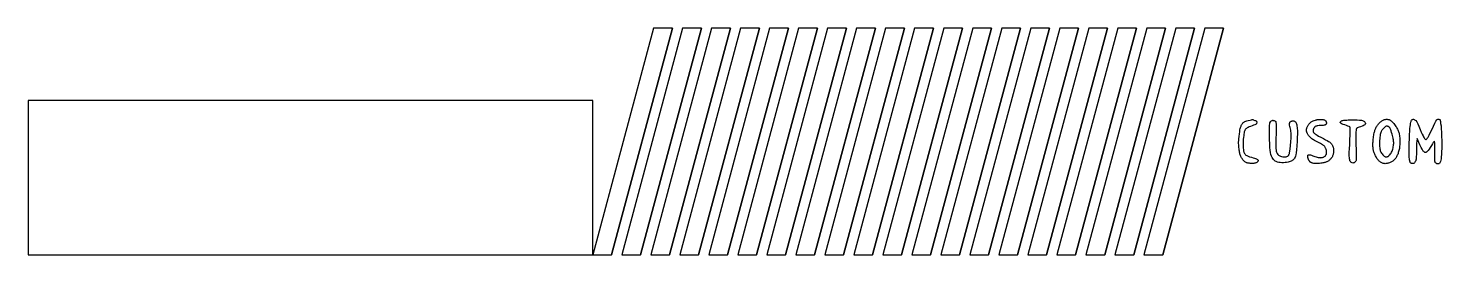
# Model space of a CAD drawing. Header units: millimetres. Extents: x -97 to 94, y 2 to 17.
# Drawn here: x -96.6 to -6.5, y 2.2 to 16.7 of the extents above; entities that cross this region are included whole.
import ezdxf

# ---------------------------------------------------------------- set-up
doc = ezdxf.new("R2010")
doc.units = ezdxf.units.MM
for name, color, linetype in [('REAR BOX', 1, 'Continuous'), ('REAR_SERRATIONS', 2, 'Continuous'), ('text', 4, 'Continuous')]:
    doc.layers.add(name, color=color, linetype=linetype)

msp = doc.modelspace()

# ---------------------------------------------------------------- linework, layer by layer
at = {"layer": 'REAR BOX'}
msp.add_lwpolyline([(-96.63, 2.226), (-60.63, 2.226), (-60.63, 12.096), (-96.63, 12.096)], close=True, dxfattribs=at)
at = {"layer": 'REAR_SERRATIONS'}
for points in [[(-55.548, 16.714), (-59.43, 2.226), (-55.548, 16.714), (-56.748, 16.714), (-60.63, 2.226), (-59.43, 2.226)], [(-53.698, 16.714), (-57.58, 2.226), (-53.698, 16.714), (-54.898, 16.714), (-58.78, 2.226), (-57.58, 2.226)], [(-51.848, 16.714), (-55.73, 2.226), (-51.848, 16.714), (-53.048, 16.714), (-56.93, 2.226), (-55.73, 2.226)], [(-49.998, 16.714), (-53.88, 2.226), (-49.998, 16.714), (-51.198, 16.714), (-55.08, 2.226), (-53.88, 2.226)], [(-48.148, 16.714), (-52.03, 2.226), (-48.148, 16.714), (-49.348, 16.714), (-53.23, 2.226), (-52.03, 2.226)], [(-46.298, 16.714), (-50.18, 2.226), (-46.298, 16.714), (-47.498, 16.714), (-51.38, 2.226), (-50.18, 2.226)], [(-44.448, 16.714), (-48.33, 2.226), (-44.448, 16.714), (-45.648, 16.714), (-49.53, 2.226), (-48.33, 2.226)], [(-42.598, 16.714), (-46.48, 2.226), (-42.598, 16.714), (-43.798, 16.714), (-47.68, 2.226), (-46.48, 2.226)], [(-40.748, 16.714), (-44.63, 2.226), (-40.748, 16.714), (-41.948, 16.714), (-45.83, 2.226), (-44.63, 2.226)], [(-38.898, 16.714), (-42.78, 2.226), (-38.898, 16.714), (-40.098, 16.714), (-43.98, 2.226), (-42.78, 2.226)], [(-37.048, 16.714), (-40.93, 2.226), (-37.048, 16.714), (-38.248, 16.714), (-42.13, 2.226), (-40.93, 2.226)], [(-35.198, 16.714), (-39.08, 2.226), (-35.198, 16.714), (-36.398, 16.714), (-40.28, 2.226), (-39.08, 2.226)], [(-33.348, 16.714), (-37.23, 2.226), (-33.348, 16.714), (-34.548, 16.714), (-38.43, 2.226), (-37.23, 2.226)], [(-31.498, 16.714), (-35.38, 2.226), (-31.498, 16.714), (-32.698, 16.714), (-36.58, 2.226), (-35.38, 2.226)], [(-29.648, 16.714), (-33.53, 2.226), (-29.648, 16.714), (-30.848, 16.714), (-34.73, 2.226), (-33.53, 2.226)], [(-27.798, 16.714), (-31.68, 2.226), (-27.798, 16.714), (-28.998, 16.714), (-32.88, 2.226), (-31.68, 2.226)], [(-25.948, 16.714), (-29.83, 2.226), (-25.948, 16.714), (-27.148, 16.714), (-31.03, 2.226), (-29.83, 2.226)], [(-24.098, 16.714), (-27.98, 2.226), (-24.098, 16.714), (-25.298, 16.714), (-29.18, 2.226), (-27.98, 2.226)], [(-22.248, 16.714), (-26.13, 2.226), (-22.248, 16.714), (-23.448, 16.714), (-27.33, 2.226), (-26.13, 2.226)], [(-20.398, 16.714), (-24.28, 2.226), (-20.398, 16.714), (-21.598, 16.714), (-25.48, 2.226), (-24.28, 2.226)]]:
    msp.add_lwpolyline(points, close=True, dxfattribs=at)
at = {"layer": 'text'}
for points in [[(-18.456, 10.843), (-18.402, 10.822), (-18.358, 10.803), (-18.325, 10.783), (-18.303, 10.765), (-18.291, 10.747), (-18.281, 10.727), (-18.274, 10.707), (-18.268, 10.684), (-18.264, 10.661), (-18.271, 10.637), (-18.289, 10.613), (-18.318, 10.588), (-18.358, 10.563), (-18.413, 10.535), (-18.485, 10.505), (-18.572, 10.472), (-18.675, 10.436), (-18.763, 10.401), (-18.836, 10.368), (-18.893, 10.337), (-18.934, 10.308), (-18.969, 10.278), (-18.998, 10.248), (-19.021, 10.218), (-19.037, 10.188), (-19.051, 10.158), (-19.063, 10.128), (-19.074, 10.098), (-19.082, 10.068), (-19.092, 10.017), (-19.103, 9.944), (-19.114, 9.85), (-19.127, 9.735), (-19.137, 9.61), (-19.142, 9.474), (-19.143, 9.328), (-19.141, 9.172), (-19.137, 9.046), (-19.131, 8.951), (-19.125, 8.886), (-19.117, 8.851), (-19.107, 8.816), (-19.095, 8.782), (-19.082, 8.748), (-19.066, 8.713), (-19.047, 8.681), (-19.024, 8.652), (-18.998, 8.624), (-18.968, 8.598), (-18.914, 8.569), (-18.836, 8.537), (-18.733, 8.5), (-18.606, 8.461), (-18.5, 8.426), (-18.415, 8.397), (-18.35, 8.374), (-18.307, 8.356), (-18.27, 8.339), (-18.24, 8.323), (-18.217, 8.308), (-18.201, 8.295), (-18.191, 8.278), (-18.188, 8.259), (-18.191, 8.236), (-18.202, 8.211), (-18.215, 8.187), (-18.233, 8.166), (-18.254, 8.146), (-18.279, 8.128), (-18.308, 8.112), (-18.34, 8.099), (-18.376, 8.088), (-18.417, 8.08), (-18.46, 8.074), (-18.505, 8.07), (-18.553, 8.067), (-18.603, 8.067), (-18.653, 8.068), (-18.703, 8.071), (-18.751, 8.076), (-18.799, 8.082), (-18.845, 8.091), (-18.888, 8.102), (-18.927, 8.116), (-18.965, 8.132), (-19.001, 8.152), (-19.037, 8.175), (-19.073, 8.203), (-19.109, 8.235), (-19.141, 8.268), (-19.171, 8.303), (-19.197, 8.339), (-19.221, 8.376), (-19.244, 8.418), (-19.267, 8.464), (-19.289, 8.513), (-19.311, 8.567), (-19.331, 8.621), (-19.349, 8.676), (-19.364, 8.731), (-19.378, 8.787), (-19.39, 8.851), (-19.401, 8.923), (-19.411, 9.004), (-19.42, 9.092), (-19.427, 9.179), (-19.432, 9.263), (-19.434, 9.344), (-19.435, 9.424), (-19.43, 9.525), (-19.421, 9.648), (-19.406, 9.792), (-19.386, 9.958), (-19.367, 10.097), (-19.349, 10.21), (-19.332, 10.296), (-19.316, 10.356), (-19.3, 10.41), (-19.284, 10.457), (-19.269, 10.498), (-19.253, 10.533), (-19.235, 10.567), (-19.213, 10.599), (-19.188, 10.629), (-19.161, 10.659), (-19.132, 10.686), (-19.102, 10.71), (-19.071, 10.733), (-19.039, 10.753), (-18.986, 10.773), (-18.914, 10.795), (-18.821, 10.817), (-18.708, 10.84), (-18.623, 10.857), (-18.566, 10.868), (-18.537, 10.874), (-18.537, 10.873), (-18.523, 10.868), (-18.496, 10.858)], [(-17.207, 10.819), (-17.163, 10.815), (-17.125, 10.801), (-17.096, 10.777), (-17.074, 10.744), (-17.06, 10.702), (-17.051, 10.566), (-17.047, 10.338), (-17.048, 10.016), (-17.053, 9.602), (-17.056, 9.278), (-17.055, 9.044), (-17.051, 8.901), (-17.044, 8.847), (-17.029, 8.795), (-17.008, 8.745), (-16.98, 8.696), (-16.944, 8.648), (-16.898, 8.606), (-16.841, 8.57), (-16.774, 8.539), (-16.696, 8.513), (-16.627, 8.495), (-16.566, 8.485), (-16.515, 8.481), (-16.472, 8.485), (-16.432, 8.491), (-16.395, 8.5), (-16.36, 8.511), (-16.328, 8.525), (-16.3, 8.541), (-16.276, 8.56), (-16.257, 8.581), (-16.242, 8.605), (-16.228, 8.633), (-16.214, 8.666), (-16.202, 8.704), (-16.19, 8.746), (-16.175, 8.843), (-16.157, 8.994), (-16.135, 9.2), (-16.11, 9.461), (-16.093, 9.675), (-16.085, 9.841), (-16.084, 9.959), (-16.091, 10.031), (-16.102, 10.107), (-16.117, 10.187), (-16.136, 10.272), (-16.159, 10.361), (-16.176, 10.438), (-16.188, 10.504), (-16.194, 10.557), (-16.195, 10.599), (-16.19, 10.636), (-16.18, 10.669), (-16.163, 10.697), (-16.141, 10.721), (-16.115, 10.742), (-16.086, 10.76), (-16.053, 10.776), (-16.016, 10.788), (-15.98, 10.793), (-15.944, 10.793), (-15.91, 10.785), (-15.876, 10.772), (-15.845, 10.755), (-15.819, 10.736), (-15.797, 10.713), (-15.779, 10.688), (-15.762, 10.65), (-15.747, 10.597), (-15.732, 10.531), (-15.718, 10.452), (-15.707, 10.368), (-15.698, 10.279), (-15.691, 10.185), (-15.687, 10.086), (-15.688, 9.937), (-15.695, 9.738), (-15.708, 9.489), (-15.726, 9.189), (-15.746, 8.944), (-15.767, 8.752), (-15.79, 8.615), (-15.814, 8.532), (-15.841, 8.46), (-15.87, 8.4), (-15.903, 8.352), (-15.939, 8.316), (-15.975, 8.283), (-16.013, 8.253), (-16.051, 8.227), (-16.091, 8.204), (-16.143, 8.183), (-16.208, 8.164), (-16.286, 8.146), (-16.377, 8.129), (-16.472, 8.119), (-16.572, 8.114), (-16.675, 8.114), (-16.783, 8.12), (-16.879, 8.133), (-16.963, 8.154), (-17.036, 8.181), (-17.097, 8.216), (-17.155, 8.26), (-17.208, 8.312), (-17.256, 8.373), (-17.301, 8.443), (-17.34, 8.532), (-17.374, 8.639), (-17.401, 8.764), (-17.424, 8.908), (-17.442, 9.095), (-17.456, 9.325), (-17.465, 9.598), (-17.471, 9.914), (-17.472, 10.171), (-17.47, 10.371), (-17.464, 10.512), (-17.454, 10.595), (-17.437, 10.664), (-17.411, 10.719), (-17.378, 10.76), (-17.337, 10.787), (-17.306, 10.807), (-17.286, 10.82), (-17.275, 10.827), (-17.275, 10.827), (-17.264, 10.825), (-17.241, 10.823)], [(-14.331, 10.876), (-14.269, 10.88), (-14.21, 10.882), (-14.153, 10.88), (-14.098, 10.876), (-14.045, 10.869), (-14.002, 10.86), (-13.968, 10.851), (-13.943, 10.842), (-13.928, 10.831), (-13.914, 10.82), (-13.901, 10.809), (-13.89, 10.796), (-13.879, 10.784), (-13.87, 10.769), (-13.862, 10.753), (-13.854, 10.734), (-13.847, 10.713), (-13.842, 10.693), (-13.838, 10.674), (-13.836, 10.656), (-13.836, 10.638), (-13.839, 10.62), (-13.845, 10.603), (-13.854, 10.587), (-13.866, 10.571), (-13.881, 10.556), (-13.898, 10.543), (-13.918, 10.531), (-13.941, 10.519), (-13.983, 10.51), (-14.044, 10.503), (-14.125, 10.497), (-14.224, 10.494), (-14.31, 10.488), (-14.38, 10.48), (-14.437, 10.471), (-14.478, 10.459), (-14.514, 10.445), (-14.545, 10.429), (-14.57, 10.411), (-14.589, 10.391), (-14.607, 10.369), (-14.623, 10.346), (-14.638, 10.321), (-14.651, 10.295), (-14.663, 10.269), (-14.672, 10.243), (-14.679, 10.218), (-14.685, 10.192), (-14.687, 10.167), (-14.687, 10.143), (-14.685, 10.118), (-14.68, 10.094), (-14.67, 10.07), (-14.656, 10.046), (-14.638, 10.022), (-14.614, 9.998), (-14.589, 9.974), (-14.562, 9.951), (-14.532, 9.929), (-14.5, 9.907), (-14.435, 9.869), (-14.335, 9.814), (-14.2, 9.744), (-14.032, 9.658), (-13.892, 9.585), (-13.783, 9.524), (-13.702, 9.476), (-13.651, 9.441), (-13.606, 9.408), (-13.569, 9.376), (-13.538, 9.346), (-13.515, 9.317), (-13.494, 9.286), (-13.474, 9.255), (-13.457, 9.223), (-13.442, 9.19), (-13.428, 9.155), (-13.415, 9.12), (-13.404, 9.084), (-13.395, 9.047), (-13.387, 9.009), (-13.381, 8.97), (-13.378, 8.93), (-13.376, 8.89), (-13.376, 8.849), (-13.379, 8.808), (-13.383, 8.766), (-13.39, 8.724), (-13.399, 8.682), (-13.41, 8.639), (-13.424, 8.596), (-13.441, 8.553), (-13.46, 8.511), (-13.481, 8.472), (-13.505, 8.434), (-13.531, 8.398), (-13.559, 8.364), (-13.59, 8.331), (-13.622, 8.299), (-13.656, 8.269), (-13.691, 8.242), (-13.727, 8.218), (-13.764, 8.196), (-13.801, 8.178), (-13.839, 8.161), (-13.878, 8.146), (-13.918, 8.133), (-13.959, 8.121), (-14.007, 8.11), (-14.064, 8.1), (-14.129, 8.089), (-14.202, 8.079), (-14.273, 8.071), (-14.342, 8.065), (-14.41, 8.061), (-14.477, 8.058), (-14.539, 8.059), (-14.596, 8.063), (-14.649, 8.07), (-14.697, 8.081), (-14.739, 8.092), (-14.775, 8.104), (-14.804, 8.117), (-14.828, 8.13), (-14.849, 8.144), (-14.868, 8.158), (-14.885, 8.172), (-14.899, 8.187), (-14.914, 8.204), (-14.929, 8.225), (-14.943, 8.249), (-14.958, 8.276), (-14.972, 8.305), (-14.985, 8.335), (-14.997, 8.366), (-15.008, 8.4), (-15.017, 8.431), (-15.024, 8.46), (-15.029, 8.486), (-15.032, 8.511), (-15.032, 8.534), (-15.03, 8.554), (-15.026, 8.573), (-15.02, 8.589), (-15.011, 8.602), (-15.001, 8.612), (-14.989, 8.619), (-14.975, 8.623), (-14.959, 8.625), (-14.941, 8.626), (-14.92, 8.626), (-14.898, 8.625), (-14.853, 8.613), (-14.786, 8.591), (-14.697, 8.559), (-14.586, 8.517), (-14.495, 8.485), (-14.424, 8.461), (-14.372, 8.447), (-14.341, 8.443), (-14.309, 8.439), (-14.276, 8.437), (-14.244, 8.436), (-14.21, 8.437), (-14.177, 8.439), (-14.144, 8.443), (-14.112, 8.449), (-14.079, 8.457), (-14.048, 8.467), (-14.02, 8.478), (-13.993, 8.491), (-13.968, 8.506), (-13.945, 8.523), (-13.923, 8.542), (-13.903, 8.563), (-13.884, 8.586), (-13.867, 8.611), (-13.854, 8.637), (-13.842, 8.665), (-13.834, 8.695), (-13.828, 8.725), (-13.824, 8.756), (-13.824, 8.787), (-13.826, 8.819), (-13.829, 8.85), (-13.834, 8.881), (-13.84, 8.911), (-13.848, 8.94), (-13.857, 8.969), (-13.867, 8.997), (-13.879, 9.025), (-13.892, 9.053), (-13.907, 9.08), (-13.923, 9.107), (-13.941, 9.134), (-13.961, 9.161), (-13.986, 9.188), (-14.015, 9.214), (-14.049, 9.241), (-14.088, 9.267), (-14.144, 9.3), (-14.218, 9.34), (-14.309, 9.387), (-14.417, 9.44), (-14.512, 9.488), (-14.592, 9.53), (-14.659, 9.567), (-14.712, 9.599), (-14.763, 9.635), (-14.812, 9.676), (-14.859, 9.72), (-14.905, 9.769), (-14.944, 9.813), (-14.976, 9.853), (-15.001, 9.888), (-15.02, 9.919), (-15.038, 9.951), (-15.054, 9.983), (-15.07, 10.017), (-15.084, 10.051), (-15.096, 10.083), (-15.104, 10.114), (-15.11, 10.144), (-15.112, 10.171), (-15.113, 10.198), (-15.111, 10.225), (-15.107, 10.252), (-15.101, 10.278), (-15.092, 10.308), (-15.079, 10.344), (-15.064, 10.384), (-15.044, 10.429), (-15.025, 10.471), (-15.006, 10.508), (-14.986, 10.541), (-14.967, 10.57), (-14.946, 10.597), (-14.925, 10.622), (-14.902, 10.645), (-14.879, 10.666), (-14.854, 10.686), (-14.828, 10.706), (-14.801, 10.725), (-14.772, 10.743), (-14.731, 10.763), (-14.679, 10.785), (-14.615, 10.808), (-14.539, 10.832), (-14.482, 10.851), (-14.444, 10.863), (-14.424, 10.869), (-14.424, 10.869), (-14.408, 10.871), (-14.377, 10.873)], [(-12.075, 10.849), (-11.88, 10.849), (-11.724, 10.843), (-11.606, 10.833), (-11.527, 10.818), (-11.487, 10.797), (-11.451, 10.773), (-11.418, 10.744), (-11.389, 10.711), (-11.363, 10.673), (-11.349, 10.637), (-11.348, 10.602), (-11.358, 10.568), (-11.381, 10.536), (-11.423, 10.504), (-11.485, 10.474), (-11.566, 10.445), (-11.668, 10.417), (-11.75, 10.392), (-11.811, 10.37), (-11.853, 10.351), (-11.875, 10.335), (-11.894, 10.318), (-11.909, 10.3), (-11.922, 10.281), (-11.932, 10.262), (-11.941, 10.224), (-11.949, 10.166), (-11.957, 10.089), (-11.964, 9.993), (-11.966, 9.829), (-11.962, 9.596), (-11.953, 9.296), (-11.939, 8.928), (-11.931, 8.64), (-11.93, 8.432), (-11.935, 8.304), (-11.947, 8.257), (-11.967, 8.214), (-11.994, 8.176), (-12.028, 8.142), (-12.07, 8.113), (-12.113, 8.096), (-12.156, 8.091), (-12.199, 8.099), (-12.243, 8.118), (-12.281, 8.147), (-12.311, 8.187), (-12.335, 8.236), (-12.352, 8.295), (-12.365, 8.364), (-12.374, 8.443), (-12.379, 8.531), (-12.38, 8.629), (-12.376, 8.785), (-12.367, 9.001), (-12.354, 9.275), (-12.337, 9.608), (-12.324, 9.875), (-12.317, 10.075), (-12.315, 10.209), (-12.319, 10.277), (-12.325, 10.332), (-12.333, 10.372), (-12.344, 10.399), (-12.357, 10.412), (-12.396, 10.431), (-12.462, 10.457), (-12.553, 10.488), (-12.671, 10.526), (-12.767, 10.559), (-12.842, 10.587), (-12.895, 10.612), (-12.927, 10.632), (-12.947, 10.654), (-12.955, 10.677), (-12.951, 10.702), (-12.936, 10.728), (-12.917, 10.751), (-12.896, 10.772), (-12.871, 10.791), (-12.843, 10.807), (-12.795, 10.821), (-12.728, 10.831), (-12.64, 10.838), (-12.532, 10.842), (-12.451, 10.846), (-12.397, 10.848), (-12.369, 10.849), (-12.369, 10.849), (-12.319, 10.849), (-12.222, 10.849)], [(-9.787, 10.845), (-9.748, 10.821), (-9.712, 10.794), (-9.677, 10.766), (-9.645, 10.736), (-9.614, 10.705), (-9.58, 10.665), (-9.542, 10.618), (-9.5, 10.562), (-9.454, 10.499), (-9.411, 10.438), (-9.372, 10.377), (-9.337, 10.318), (-9.305, 10.261), (-9.277, 10.206), (-9.254, 10.153), (-9.235, 10.102), (-9.221, 10.053), (-9.208, 9.997), (-9.195, 9.934), (-9.182, 9.864), (-9.171, 9.787), (-9.162, 9.699), (-9.157, 9.599), (-9.155, 9.487), (-9.156, 9.364), (-9.159, 9.255), (-9.166, 9.162), (-9.175, 9.084), (-9.186, 9.021), (-9.2, 8.958), (-9.215, 8.894), (-9.232, 8.83), (-9.251, 8.767), (-9.271, 8.706), (-9.293, 8.649), (-9.316, 8.595), (-9.34, 8.544), (-9.366, 8.497), (-9.392, 8.452), (-9.418, 8.41), (-9.446, 8.37), (-9.475, 8.334), (-9.506, 8.3), (-9.538, 8.27), (-9.572, 8.242), (-9.609, 8.215), (-9.648, 8.19), (-9.69, 8.167), (-9.734, 8.145), (-9.779, 8.125), (-9.824, 8.107), (-9.87, 8.091), (-9.916, 8.078), (-9.961, 8.067), (-10.005, 8.059), (-10.047, 8.054), (-10.088, 8.051), (-10.13, 8.053), (-10.173, 8.059), (-10.217, 8.07), (-10.262, 8.085), (-10.306, 8.104), (-10.349, 8.126), (-10.39, 8.152), (-10.43, 8.181), (-10.469, 8.215), (-10.506, 8.253), (-10.543, 8.294), (-10.578, 8.341), (-10.612, 8.389), (-10.644, 8.44), (-10.675, 8.494), (-10.705, 8.55), (-10.732, 8.604), (-10.756, 8.657), (-10.776, 8.707), (-10.794, 8.755), (-10.81, 8.805), (-10.824, 8.857), (-10.837, 8.911), (-10.848, 8.967), (-10.857, 9.026), (-10.863, 9.089), (-10.867, 9.156), (-10.869, 9.227), (-10.869, 9.301), (-10.867, 9.378), (-10.863, 9.457), (-10.857, 9.54), (-10.85, 9.623), (-10.841, 9.706), (-10.83, 9.789), (-10.817, 9.871), (-10.803, 9.947), (-10.789, 10.017), (-10.774, 10.079), (-10.759, 10.135), (-10.743, 10.189), (-10.725, 10.239), (-10.706, 10.287), (-10.685, 10.333), (-10.661, 10.378), (-10.635, 10.424), (-10.606, 10.471), (-10.575, 10.518), (-10.542, 10.563), (-10.507, 10.605), (-10.471, 10.646), (-10.433, 10.684), (-10.394, 10.719), (-10.354, 10.752), (-10.312, 10.782), (-10.268, 10.81), (-10.226, 10.833), (-10.185, 10.852), (-10.144, 10.867), (-10.105, 10.877), (-10.062, 10.884), (-10.018, 10.888), (-9.971, 10.889), (-9.921, 10.886), (-9.883, 10.884), (-9.858, 10.883), (-9.846, 10.882), (-9.845, 10.882), (-9.836, 10.876), (-9.816, 10.863)], [(-6.551, 10.627), (-6.529, 10.472), (-6.512, 10.284), (-6.498, 10.063), (-6.489, 9.809), (-6.484, 9.521), (-6.483, 9.261), (-6.485, 9.028), (-6.491, 8.822), (-6.5, 8.644), (-6.511, 8.492), (-6.524, 8.368), (-6.539, 8.27), (-6.557, 8.2), (-6.575, 8.144), (-6.595, 8.101), (-6.615, 8.073), (-6.636, 8.059), (-6.659, 8.048), (-6.682, 8.04), (-6.707, 8.036), (-6.733, 8.035), (-6.759, 8.04), (-6.787, 8.051), (-6.816, 8.067), (-6.845, 8.089), (-6.871, 8.113), (-6.892, 8.137), (-6.908, 8.162), (-6.921, 8.187), (-6.929, 8.269), (-6.932, 8.407), (-6.931, 8.601), (-6.925, 8.851), (-6.923, 9.056), (-6.923, 9.214), (-6.929, 9.342), (-6.945, 9.491), (-6.988, 9.454), (-7.027, 9.404), (-7.075, 9.328), (-7.138, 9.224), (-7.215, 9.091), (-7.282, 8.984), (-7.338, 8.903), (-7.382, 8.848), (-7.416, 8.82), (-7.445, 8.798), (-7.472, 8.781), (-7.494, 8.77), (-7.514, 8.765), (-7.533, 8.764), (-7.551, 8.767), (-7.57, 8.774), (-7.589, 8.785), (-7.61, 8.803), (-7.634, 8.828), (-7.661, 8.86), (-7.691, 8.9), (-7.733, 8.974), (-7.787, 9.081), (-7.874, 9.267), (-8.053, 9.662), (-8.08, 9.49), (-8.091, 9.359), (-8.097, 9.213), (-8.1, 9.032), (-8.099, 8.817), (-8.101, 8.639), (-8.104, 8.501), (-8.11, 8.4), (-8.117, 8.338), (-8.129, 8.281), (-8.145, 8.229), (-8.167, 8.183), (-8.193, 8.142), (-8.219, 8.109), (-8.245, 8.085), (-8.272, 8.07), (-8.299, 8.063), (-8.326, 8.059), (-8.353, 8.058), (-8.379, 8.06), (-8.406, 8.065), (-8.43, 8.075), (-8.451, 8.09), (-8.47, 8.11), (-8.486, 8.135), (-8.501, 8.166), (-8.515, 8.201), (-8.527, 8.243), (-8.539, 8.289), (-8.549, 8.357), (-8.557, 8.446), (-8.563, 8.557), (-8.567, 8.689), (-8.568, 8.865), (-8.564, 9.085), (-8.556, 9.35), (-8.544, 9.658), (-8.531, 9.921), (-8.519, 10.137), (-8.507, 10.307), (-8.495, 10.43), (-8.482, 10.537), (-8.468, 10.626), (-8.454, 10.698), (-8.44, 10.754), (-8.425, 10.798), (-8.409, 10.833), (-8.392, 10.856), (-8.375, 10.869), (-8.355, 10.879), (-8.332, 10.886), (-8.307, 10.89), (-8.279, 10.891), (-8.247, 10.883), (-8.212, 10.866), (-8.173, 10.84), (-8.131, 10.805), (-8.078, 10.728), (-8.015, 10.608), (-7.941, 10.445), (-7.857, 10.24), (-7.785, 10.07), (-7.725, 9.935), (-7.677, 9.834), (-7.641, 9.768), (-7.608, 9.713), (-7.579, 9.67), (-7.553, 9.637), (-7.53, 9.615), (-7.507, 9.604), (-7.483, 9.604), (-7.458, 9.616), (-7.432, 9.639), (-7.406, 9.667), (-7.38, 9.702), (-7.353, 9.742), (-7.326, 9.788), (-7.279, 9.883), (-7.211, 10.027), (-7.123, 10.219), (-7.014, 10.46), (-6.924, 10.647), (-6.853, 10.78), (-6.801, 10.859), (-6.768, 10.885), (-6.735, 10.9), (-6.702, 10.905), (-6.668, 10.899), (-6.635, 10.883), (-6.609, 10.871), (-6.593, 10.863), (-6.584, 10.859), (-6.584, 10.859), (-6.579, 10.82), (-6.568, 10.743)], [(-10.105, 10.385), (-10.16, 10.338), (-10.206, 10.297), (-10.242, 10.261), (-10.269, 10.231), (-10.287, 10.207), (-10.304, 10.18), (-10.321, 10.151), (-10.338, 10.119), (-10.354, 10.085), (-10.37, 10.039), (-10.385, 9.982), (-10.401, 9.912), (-10.416, 9.831), (-10.429, 9.743), (-10.438, 9.647), (-10.445, 9.544), (-10.449, 9.433), (-10.45, 9.33), (-10.448, 9.235), (-10.443, 9.147), (-10.436, 9.067), (-10.427, 8.995), (-10.415, 8.931), (-10.4, 8.876), (-10.383, 8.828), (-10.36, 8.779), (-10.329, 8.729), (-10.291, 8.679), (-10.247, 8.628), (-10.208, 8.586), (-10.174, 8.554), (-10.145, 8.531), (-10.122, 8.517), (-10.1, 8.506), (-10.08, 8.497), (-10.06, 8.491), (-10.043, 8.486), (-10.024, 8.485), (-10.005, 8.485), (-9.985, 8.489), (-9.964, 8.494), (-9.944, 8.502), (-9.924, 8.511), (-9.904, 8.521), (-9.885, 8.534), (-9.861, 8.555), (-9.83, 8.587), (-9.794, 8.627), (-9.753, 8.678), (-9.715, 8.732), (-9.682, 8.79), (-9.653, 8.852), (-9.627, 8.918), (-9.606, 8.987), (-9.587, 9.059), (-9.572, 9.133), (-9.56, 9.21), (-9.552, 9.282), (-9.548, 9.348), (-9.547, 9.409), (-9.551, 9.465), (-9.555, 9.521), (-9.562, 9.578), (-9.57, 9.636), (-9.579, 9.693), (-9.595, 9.764), (-9.616, 9.848), (-9.643, 9.945), (-9.676, 10.055), (-9.704, 10.145), (-9.728, 10.215), (-9.748, 10.266), (-9.764, 10.297), (-9.778, 10.323), (-9.793, 10.346), (-9.806, 10.365), (-9.819, 10.381), (-9.835, 10.395), (-9.853, 10.407), (-9.874, 10.419), (-9.897, 10.429), (-9.92, 10.438), (-9.943, 10.444), (-9.966, 10.449), (-9.988, 10.452), (-10.005, 10.454), (-10.016, 10.455), (-10.022, 10.456), (-10.022, 10.455), (-10.036, 10.444), (-10.063, 10.42)]]:
    msp.add_lwpolyline(points, close=True, dxfattribs=at)

doc.saveas('drawing.dxf')
